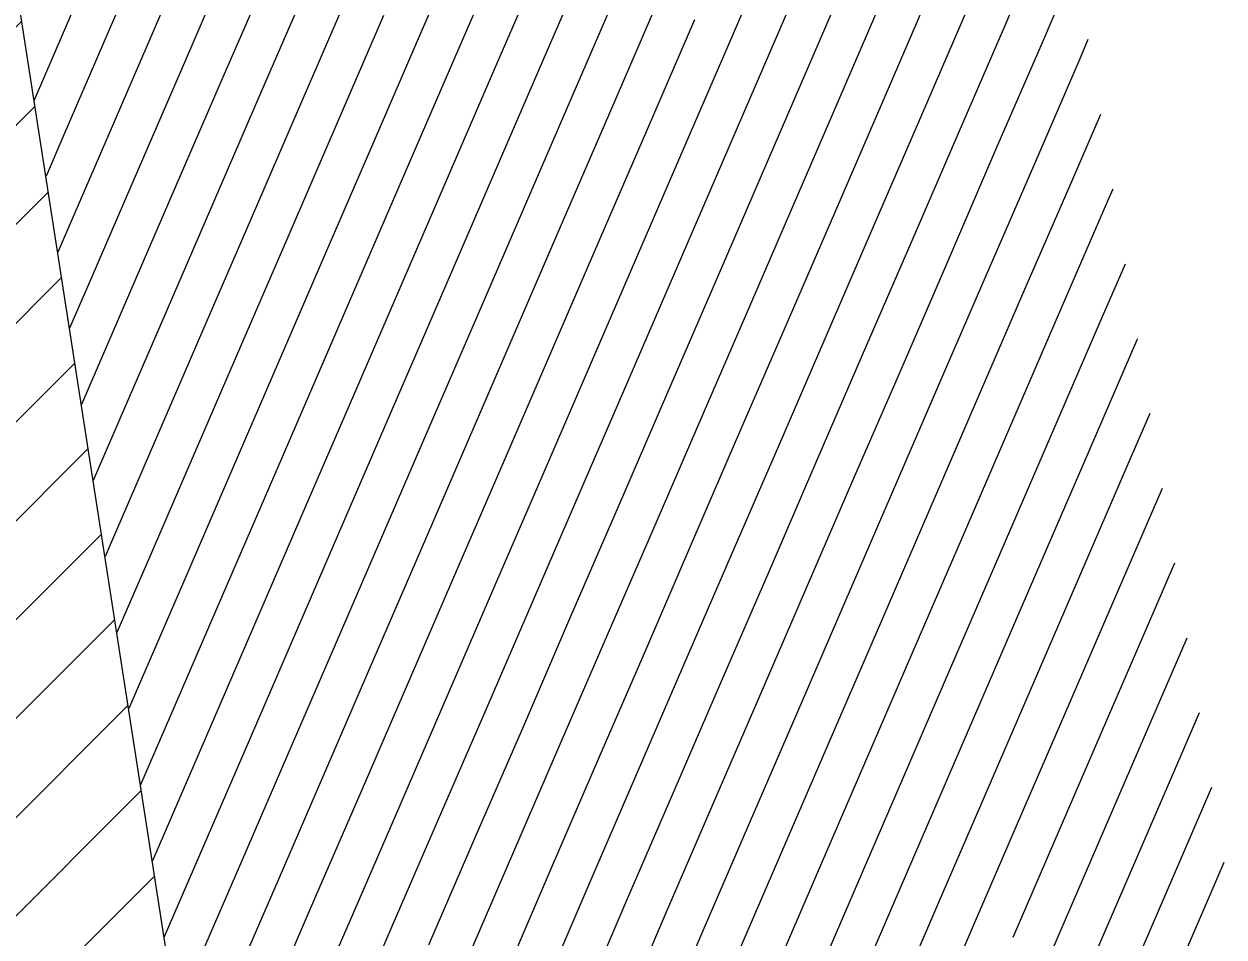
# Model space of a CAD drawing. Header units: millimetres. Extents: x 12535256 to 12566104, y 356204449 to 356234587.
# Drawn here: x 12557364 to 12559596, y 356207237 to 356208936 of the extents above; entities that cross this region are included whole.
import ezdxf

# ---------------------------------------------------------------- set-up
doc = ezdxf.new("R2010")
doc.units = ezdxf.units.MM
doc.header["$MEASUREMENT"] = 0
doc.layers.add('New_010 Aussenwände', color=7, linetype='Continuous')
doc.layers.add('New_110 Bemassungen Ausführung', color=7, linetype='Continuous')
for name, color, linetype, lineweight in [('New_010 Aussenwände_Pen_No__1', 7, 'Continuous', 13), ('New_010 Aussenwände_Pen_No__96', 8, 'Continuous', 13), ('New_110 Bemassungen Ausführung_Pen_No__1', 7, 'Continuous', 13), ('New_255 Plangrafiken_Pen_No__39', 8, 'Continuous', 13)]:
    doc.layers.add(name, color=color, linetype=linetype, lineweight=lineweight)
doc.styles.add('GENERATED_STYLE_1', font='arial.ttf')
doc.dimstyles.new('GENERATED_STYLE__1', dxfattribs={"dimtxt": 125, "dimasz": 47.5, "dimexe": 0.18, "dimexo": 2, "dimgap": 0, "dimtad": 1, "dimlfac": 0.001, "dimzin": 0, "dimdsep": 46, "dimtxsty": 'GENERATED_STYLE_1', "dimblk": 'ARROWHEAD_2', "dimblk1": 'ARROWHEAD_2', "dimblk2": 'ARROWHEAD_2', "dimcen": 0.09, "dimclrd": 7, "dimclre": 7, "dimclrt": 7, "dimadec": 0, "dimazin": 0, "dimtfac": 1, "dimtdec": 4, "dimtmove": 0, "dimatfit": 3, "dimfxl": 1, "dimtolj": 1, "dimtzin": 0, "dimarcsym": 0})

# ---------------------------------------------------------------- blocks, each defined once
blk = doc.blocks.new('*X19', base_point=(12240439.2, 356160438.4))
at = {"layer": 'New_255 Plangrafiken_Pen_No__39', "color": 8, "linetype": 'Continuous', "lineweight": 13}
for p, q in [((12557612.5, 356209132.9), (12557524.4, 356208929)), ((12557612.5, 356209132.9), (12557524.4, 356208929)), ((12559277.9, 356209139.4), (12559189.8, 356208935.5)), ((12559277.9, 356209139.4), (12559189.8, 356208935.5)), ((12558191, 356209125), (12558102.9, 356208921.1)), ((12558191, 356209125), (12558102.9, 356208921.1)), ((12558769.5, 356209117.1), (12558681.4, 356208913.2)), ((12558769.5, 356209117.1), (12558681.4, 356208913.2)), ((12557682.6, 356209102.7), (12557594.5, 356208898.7)), ((12557682.6, 356209102.7), (12557594.5, 356208898.7)), ((12558261, 356209094.7), (12558173, 356208890.8)), ((12558261, 356209094.7), (12558173, 356208890.8)), ((12557752.6, 356209072.4), (12557664.5, 356208868.5)), ((12557752.6, 356209072.4), (12557664.5, 356208868.5)), ((12558839.5, 356209086.8), (12558751.4, 356208882.9)), ((12558839.5, 356209086.8), (12558751.4, 356208882.9)), ((12558331.1, 356209064.5), (12558243, 356208860.6)), ((12558331.1, 356209064.5), (12558243, 356208860.6)), ((12558909.6, 356209056.5), (12558821.5, 356208852.6)), ((12558909.6, 356209056.5), (12558821.5, 356208852.6)), ((12559320.5, 356209045.7), (12559259.8, 356208905.2)), ((12559320.5, 356209045.7), (12559259.8, 356208905.2)), ((12557822.7, 356209042.1), (12557734.6, 356208838.2)), ((12557822.7, 356209042.1), (12557734.6, 356208838.2)), ((12558401.2, 356209034.2), (12558313.1, 356208830.3)), ((12558401.2, 356209034.2), (12558313.1, 356208830.3)), ((12558979.6, 356209026.3), (12558891.5, 356208822.4)), ((12558979.6, 356209026.3), (12558891.5, 356208822.4)), ((12557892.7, 356209011.9), (12557804.7, 356208808)), ((12557892.7, 356209011.9), (12557804.7, 356208808)), ((12558471.2, 356209003.9), (12558383.1, 356208800)), ((12558471.2, 356209003.9), (12558383.1, 356208800)), ((12557962.8, 356208981.6), (12557874.7, 356208777.7)), ((12557962.8, 356208981.6), (12557874.7, 356208777.7)), ((12559049.7, 356208996), (12558961.6, 356208792.1)), ((12559049.7, 356208996), (12558961.6, 356208792.1)), ((12557454.4, 356208959.3), (12557383, 356208794.1)), ((12557454.4, 356208959.3), (12557383, 356208794.1)), ((12558541.3, 356208973.7), (12558453.2, 356208769.8)), ((12558541.3, 356208973.7), (12558453.2, 356208769.8)), ((12559119.7, 356208965.8), (12559031.6, 356208761.8)), ((12559119.7, 356208965.8), (12559031.6, 356208761.8)), ((12558032.8, 356208951.3), (12557944.8, 356208747.4)), ((12558032.8, 356208951.3), (12557944.8, 356208747.4)), ((12558611.3, 356208943.4), (12558523.2, 356208739.5)), ((12558611.3, 356208943.4), (12558523.2, 356208739.5)), ((12559189.8, 356208935.5), (12559101.7, 356208731.6)), ((12559189.8, 356208935.5), (12559101.7, 356208731.6)), ((12557524.4, 356208929), (12557436.3, 356208725.1)), ((12557524.4, 356208929), (12557436.3, 356208725.1)), ((12558102.9, 356208921.1), (12558014.8, 356208717.2)), ((12558102.9, 356208921.1), (12558014.8, 356208717.2)), ((12558681.4, 356208913.2), (12558593.3, 356208709.2)), ((12558681.4, 356208913.2), (12558593.3, 356208709.2)), ((12557594.5, 356208898.7), (12557506.4, 356208694.8)), ((12557594.5, 356208898.7), (12557506.4, 356208694.8)), ((12558173, 356208890.8), (12558084.9, 356208686.9)), ((12558173, 356208890.8), (12558084.9, 356208686.9)), ((12559259.8, 356208905.2), (12559171.7, 356208701.3)), ((12559259.8, 356208905.2), (12559171.7, 356208701.3)), ((12559343.5, 356208906.5), (12559329.9, 356208875)), ((12559343.5, 356208906.5), (12559329.9, 356208875)), ((12557664.5, 356208868.5), (12557576.5, 356208664.6)), ((12557664.5, 356208868.5), (12557576.5, 356208664.6)), ((12558751.4, 356208882.9), (12558663.3, 356208679)), ((12558751.4, 356208882.9), (12558663.3, 356208679)), ((12559329.9, 356208875), (12559241.8, 356208671.1)), ((12559329.9, 356208875), (12559241.8, 356208671.1)), ((12558243, 356208860.6), (12558154.9, 356208656.6)), ((12558243, 356208860.6), (12558154.9, 356208656.6)), ((12558821.5, 356208852.6), (12558733.4, 356208648.7)), ((12558821.5, 356208852.6), (12558733.4, 356208648.7)), ((12557734.6, 356208838.2), (12557646.5, 356208634.3)), ((12557734.6, 356208838.2), (12557646.5, 356208634.3)), ((12558313.1, 356208830.3), (12558225, 356208626.4)), ((12558313.1, 356208830.3), (12558225, 356208626.4)), ((12558891.5, 356208822.4), (12558803.4, 356208618.5)), ((12558891.5, 356208822.4), (12558803.4, 356208618.5)), ((12557804.7, 356208808), (12557716.6, 356208604)), ((12557804.7, 356208808), (12557716.6, 356208604)), ((12558383.1, 356208800), (12558295, 356208596.1)), ((12558383.1, 356208800), (12558295, 356208596.1)), ((12557874.7, 356208777.7), (12557786.6, 356208573.8)), ((12557874.7, 356208777.7), (12557786.6, 356208573.8)), ((12558961.6, 356208792.1), (12558873.5, 356208588.2)), ((12558961.6, 356208792.1), (12558873.5, 356208588.2)), ((12558453.2, 356208769.8), (12558365.1, 356208565.9)), ((12558453.2, 356208769.8), (12558365.1, 356208565.9)), ((12559031.6, 356208761.8), (12558943.6, 356208557.9)), ((12559031.6, 356208761.8), (12558943.6, 356208557.9)), ((12559366.5, 356208767.3), (12559311.9, 356208640.8)), ((12559366.5, 356208767.3), (12559311.9, 356208640.8)), ((12557944.8, 356208747.4), (12557856.7, 356208543.5)), ((12557944.8, 356208747.4), (12557856.7, 356208543.5)), ((12558523.2, 356208739.5), (12558435.1, 356208535.6)), ((12558523.2, 356208739.5), (12558435.1, 356208535.6)), ((12559101.7, 356208731.6), (12559013.6, 356208527.7)), ((12559101.7, 356208731.6), (12559013.6, 356208527.7)), ((12557436.3, 356208725.1), (12557405, 356208652.5)), ((12557436.3, 356208725.1), (12557405, 356208652.5)), ((12558014.8, 356208717.2), (12557926.7, 356208513.3)), ((12558014.8, 356208717.2), (12557926.7, 356208513.3)), ((12558593.3, 356208709.2), (12558505.2, 356208505.3)), ((12558593.3, 356208709.2), (12558505.2, 356208505.3)), ((12557506.4, 356208694.8), (12557427, 356208511)), ((12557506.4, 356208694.8), (12557427, 356208511)), ((12558084.9, 356208686.9), (12557996.8, 356208483)), ((12558084.9, 356208686.9), (12557996.8, 356208483)), ((12559171.7, 356208701.3), (12559083.7, 356208497.4)), ((12559171.7, 356208701.3), (12559083.7, 356208497.4)), ((12557576.5, 356208664.6), (12557488.4, 356208460.7)), ((12557576.5, 356208664.6), (12557488.4, 356208460.7)), ((12558663.3, 356208679), (12558575.3, 356208475.1)), ((12558663.3, 356208679), (12558575.3, 356208475.1)), ((12559241.8, 356208671.1), (12559153.7, 356208467.1)), ((12559241.8, 356208671.1), (12559153.7, 356208467.1)), ((12558154.9, 356208656.6), (12558066.8, 356208452.7)), ((12558154.9, 356208656.6), (12558066.8, 356208452.7)), ((12558733.4, 356208648.7), (12558645.3, 356208444.8)), ((12558733.4, 356208648.7), (12558645.3, 356208444.8)), ((12557646.5, 356208634.3), (12557558.4, 356208430.4)), ((12557646.5, 356208634.3), (12557558.4, 356208430.4)), ((12558225, 356208626.4), (12558136.9, 356208422.5)), ((12558225, 356208626.4), (12558136.9, 356208422.5)), ((12559311.9, 356208640.8), (12559223.8, 356208436.9)), ((12559311.9, 356208640.8), (12559223.8, 356208436.9)), ((12559389.5, 356208628.1), (12559381.9, 356208610.5)), ((12559389.5, 356208628.1), (12559381.9, 356208610.5)), ((12557716.6, 356208604), (12557628.5, 356208400.1)), ((12557716.6, 356208604), (12557628.5, 356208400.1)), ((12558803.4, 356208618.5), (12558715.4, 356208414.5)), ((12558803.4, 356208618.5), (12558715.4, 356208414.5)), ((12559381.9, 356208610.5), (12559293.8, 356208406.6)), ((12559381.9, 356208610.5), (12559293.8, 356208406.6)), ((12558295, 356208596.1), (12558206.9, 356208392.2)), ((12558295, 356208596.1), (12558206.9, 356208392.2)), ((12558873.5, 356208588.2), (12558785.4, 356208384.3)), ((12558873.5, 356208588.2), (12558785.4, 356208384.3)), ((12557786.6, 356208573.8), (12557698.5, 356208369.9)), ((12557786.6, 356208573.8), (12557698.5, 356208369.9)), ((12558365.1, 356208565.9), (12558277, 356208361.9)), ((12558365.1, 356208565.9), (12558277, 356208361.9)), ((12558943.6, 356208557.9), (12558855.5, 356208354)), ((12558943.6, 356208557.9), (12558855.5, 356208354)), ((12557856.7, 356208543.5), (12557768.6, 356208339.6)), ((12557856.7, 356208543.5), (12557768.6, 356208339.6)), ((12558435.1, 356208535.6), (12558347.1, 356208331.7)), ((12558435.1, 356208535.6), (12558347.1, 356208331.7)), ((12557926.7, 356208513.3), (12557838.6, 356208309.3)), ((12557926.7, 356208513.3), (12557838.6, 356208309.3)), ((12559013.6, 356208527.7), (12558925.5, 356208323.8)), ((12559013.6, 356208527.7), (12558925.5, 356208323.8)), ((12558505.2, 356208505.3), (12558417.1, 356208301.4)), ((12558505.2, 356208505.3), (12558417.1, 356208301.4)), ((12559083.7, 356208497.4), (12558995.6, 356208293.5)), ((12559083.7, 356208497.4), (12558995.6, 356208293.5)), ((12559412.5, 356208488.9), (12559363.9, 356208376.4)), ((12559412.5, 356208488.9), (12559363.9, 356208376.4)), ((12557996.8, 356208483), (12557908.7, 356208279.1)), ((12557996.8, 356208483), (12557908.7, 356208279.1)), ((12558575.3, 356208475.1), (12558487.2, 356208271.2)), ((12558575.3, 356208475.1), (12558487.2, 356208271.2)), ((12559153.7, 356208467.1), (12559065.6, 356208263.2)), ((12559153.7, 356208467.1), (12559065.6, 356208263.2)), ((12557488.4, 356208460.7), (12557448.9, 356208369.4)), ((12557488.4, 356208460.7), (12557448.9, 356208369.4)), ((12558066.8, 356208452.7), (12557978.8, 356208248.8)), ((12558066.8, 356208452.7), (12557978.8, 356208248.8)), ((12558645.3, 356208444.8), (12558557.2, 356208240.9)), ((12558645.3, 356208444.8), (12558557.2, 356208240.9)), ((12557558.4, 356208430.4), (12557470.9, 356208227.8)), ((12557558.4, 356208430.4), (12557470.9, 356208227.8)), ((12558136.9, 356208422.5), (12558048.8, 356208218.6)), ((12558136.9, 356208422.5), (12558048.8, 356208218.6)), ((12559223.8, 356208436.9), (12559135.7, 356208233)), ((12559223.8, 356208436.9), (12559135.7, 356208233)), ((12557628.5, 356208400.1), (12557540.4, 356208196.2)), ((12557628.5, 356208400.1), (12557540.4, 356208196.2)), ((12558715.4, 356208414.5), (12558627.3, 356208210.6)), ((12558715.4, 356208414.5), (12558627.3, 356208210.6)), ((12559293.8, 356208406.6), (12559205.7, 356208202.7)), ((12559293.8, 356208406.6), (12559205.7, 356208202.7)), ((12558206.9, 356208392.2), (12558118.9, 356208188.3)), ((12558206.9, 356208392.2), (12558118.9, 356208188.3)), ((12558785.4, 356208384.3), (12558697.3, 356208180.4)), ((12558785.4, 356208384.3), (12558697.3, 356208180.4)), ((12559363.9, 356208376.4), (12559275.8, 356208172.4)), ((12559363.9, 356208376.4), (12559275.8, 356208172.4)), ((12557698.5, 356208369.9), (12557610.4, 356208166)), ((12557698.5, 356208369.9), (12557610.4, 356208166)), ((12558277, 356208361.9), (12558188.9, 356208158)), ((12558277, 356208361.9), (12558188.9, 356208158)), ((12558855.5, 356208354), (12558767.4, 356208150.1)), ((12558855.5, 356208354), (12558767.4, 356208150.1)), ((12557768.6, 356208339.6), (12557680.5, 356208135.7)), ((12557768.6, 356208339.6), (12557680.5, 356208135.7)), ((12558347.1, 356208331.7), (12558259, 356208127.8)), ((12558347.1, 356208331.7), (12558259, 356208127.8)), ((12559433.9, 356208346.1), (12559345.8, 356208142.2)), ((12559433.9, 356208346.1), (12559345.8, 356208142.2)), ((12559435.5, 356208349.7), (12559433.9, 356208346.1)), ((12559435.5, 356208349.7), (12559433.9, 356208346.1)), ((12557838.6, 356208309.3), (12557750.6, 356208105.4)), ((12557838.6, 356208309.3), (12557750.6, 356208105.4)), ((12558925.5, 356208323.8), (12558837.4, 356208119.8)), ((12558925.5, 356208323.8), (12558837.4, 356208119.8)), ((12558417.1, 356208301.4), (12558329, 356208097.5)), ((12558417.1, 356208301.4), (12558329, 356208097.5)), ((12558995.6, 356208293.5), (12558907.5, 356208089.6)), ((12558995.6, 356208293.5), (12558907.5, 356208089.6)), ((12557908.7, 356208279.1), (12557820.6, 356208075.2)), ((12557908.7, 356208279.1), (12557820.6, 356208075.2)), ((12558487.2, 356208271.2), (12558399.1, 356208067.3)), ((12558487.2, 356208271.2), (12558399.1, 356208067.3)), ((12559065.6, 356208263.2), (12558977.5, 356208059.3)), ((12559065.6, 356208263.2), (12558977.5, 356208059.3)), ((12557978.8, 356208248.8), (12557890.7, 356208044.9)), ((12557978.8, 356208248.8), (12557890.7, 356208044.9)), ((12558557.2, 356208240.9), (12558469.1, 356208037)), ((12558557.2, 356208240.9), (12558469.1, 356208037)), ((12558048.8, 356208218.6), (12557960.7, 356208014.7)), ((12558048.8, 356208218.6), (12557960.7, 356208014.7)), ((12559135.7, 356208233), (12559047.6, 356208029.1)), ((12559135.7, 356208233), (12559047.6, 356208029.1)), ((12557540.4, 356208196.2), (12557492.9, 356208086.3)), ((12557540.4, 356208196.2), (12557492.9, 356208086.3)), ((12558627.3, 356208210.6), (12558539.2, 356208006.7)), ((12558627.3, 356208210.6), (12558539.2, 356208006.7)), ((12559205.7, 356208202.7), (12559117.7, 356207998.8)), ((12559205.7, 356208202.7), (12559117.7, 356207998.8)), ((12559458.5, 356208210.5), (12559415.9, 356208111.9)), ((12559458.5, 356208210.5), (12559415.9, 356208111.9)), ((12558118.9, 356208188.3), (12558030.8, 356207984.4)), ((12558118.9, 356208188.3), (12558030.8, 356207984.4)), ((12558697.3, 356208180.4), (12558609.2, 356207976.5)), ((12558697.3, 356208180.4), (12558609.2, 356207976.5)), ((12559275.8, 356208172.4), (12559187.7, 356207968.5)), ((12559275.8, 356208172.4), (12559187.7, 356207968.5)), ((12557610.4, 356208166), (12557522.4, 356207962.1)), ((12557610.4, 356208166), (12557522.4, 356207962.1)), ((12558188.9, 356208158), (12558100.8, 356207954.1)), ((12558188.9, 356208158), (12558100.8, 356207954.1)), ((12558767.4, 356208150.1), (12558679.3, 356207946.2)), ((12558767.4, 356208150.1), (12558679.3, 356207946.2)), ((12557680.5, 356208135.7), (12557592.4, 356207931.8)), ((12557680.5, 356208135.7), (12557592.4, 356207931.8)), ((12558259, 356208127.8), (12558170.9, 356207923.9)), ((12558259, 356208127.8), (12558170.9, 356207923.9)), ((12559345.8, 356208142.2), (12559257.8, 356207938.3)), ((12559345.8, 356208142.2), (12559257.8, 356207938.3)), ((12557750.6, 356208105.4), (12557662.5, 356207901.5)), ((12557750.6, 356208105.4), (12557662.5, 356207901.5)), ((12558837.4, 356208119.8), (12558749.4, 356207915.9)), ((12558837.4, 356208119.8), (12558749.4, 356207915.9)), ((12559415.9, 356208111.9), (12559327.8, 356207908)), ((12559415.9, 356208111.9), (12559327.8, 356207908)), ((12558329, 356208097.5), (12558240.9, 356207893.6)), ((12558329, 356208097.5), (12558240.9, 356207893.6)), ((12558907.5, 356208089.6), (12558819.4, 356207885.7)), ((12558907.5, 356208089.6), (12558819.4, 356207885.7)), ((12557820.6, 356208075.2), (12557732.5, 356207871.3)), ((12557820.6, 356208075.2), (12557732.5, 356207871.3)), ((12558399.1, 356208067.3), (12558311, 356207863.3)), ((12558399.1, 356208067.3), (12558311, 356207863.3)), ((12559481.5, 356208071.3), (12559397.9, 356207877.8)), ((12559481.5, 356208071.3), (12559397.9, 356207877.8)), ((12557890.7, 356208044.9), (12557802.6, 356207841)), ((12557890.7, 356208044.9), (12557802.6, 356207841)), ((12558977.5, 356208059.3), (12558889.5, 356207855.4)), ((12558977.5, 356208059.3), (12558889.5, 356207855.4)), ((12558469.1, 356208037), (12558381, 356207833.1)), ((12558469.1, 356208037), (12558381, 356207833.1)), ((12559047.6, 356208029.1), (12558959.5, 356207825.2)), ((12559047.6, 356208029.1), (12558959.5, 356207825.2)), ((12557960.7, 356208014.7), (12557872.6, 356207810.7)), ((12557960.7, 356208014.7), (12557872.6, 356207810.7)), ((12558539.2, 356208006.7), (12558451.1, 356207802.8)), ((12558539.2, 356208006.7), (12558451.1, 356207802.8)), ((12559117.7, 356207998.8), (12559029.6, 356207794.9)), ((12559117.7, 356207998.8), (12559029.6, 356207794.9)), ((12558030.8, 356207984.4), (12557942.7, 356207780.5)), ((12558030.8, 356207984.4), (12557942.7, 356207780.5)), ((12558609.2, 356207976.5), (12558521.2, 356207772.6)), ((12558609.2, 356207976.5), (12558521.2, 356207772.6)), ((12557522.4, 356207962.1), (12557514.9, 356207944.7)), ((12557522.4, 356207962.1), (12557514.9, 356207944.7)), ((12558100.8, 356207954.1), (12558012.7, 356207750.2)), ((12558100.8, 356207954.1), (12558012.7, 356207750.2)), ((12559187.7, 356207968.5), (12559099.6, 356207764.6)), ((12559187.7, 356207968.5), (12559099.6, 356207764.6)), ((12557592.4, 356207931.8), (12557536.8, 356207803.1)), ((12557592.4, 356207931.8), (12557536.8, 356207803.1)), ((12558679.3, 356207946.2), (12558591.2, 356207742.3)), ((12558679.3, 356207946.2), (12558591.2, 356207742.3)), ((12559257.8, 356207938.3), (12559169.7, 356207734.4)), ((12559257.8, 356207938.3), (12559169.7, 356207734.4)), ((12559504.5, 356207932.1), (12559467.9, 356207847.5)), ((12559504.5, 356207932.1), (12559467.9, 356207847.5)), ((12558170.9, 356207923.9), (12558082.8, 356207720)), ((12558170.9, 356207923.9), (12558082.8, 356207720)), ((12558749.4, 356207915.9), (12558661.3, 356207712)), ((12558749.4, 356207915.9), (12558661.3, 356207712)), ((12559327.8, 356207908), (12559239.7, 356207704.1)), ((12559327.8, 356207908), (12559239.7, 356207704.1)), ((12557662.5, 356207901.5), (12557574.4, 356207697.6)), ((12557662.5, 356207901.5), (12557574.4, 356207697.6)), ((12558240.9, 356207893.6), (12558152.9, 356207689.7)), ((12558240.9, 356207893.6), (12558152.9, 356207689.7)), ((12558819.4, 356207885.7), (12558731.3, 356207681.8)), ((12558819.4, 356207885.7), (12558731.3, 356207681.8)), ((12557732.5, 356207871.3), (12557644.4, 356207667.4)), ((12557732.5, 356207871.3), (12557644.4, 356207667.4)), ((12558311, 356207863.3), (12558222.9, 356207659.4)), ((12558311, 356207863.3), (12558222.9, 356207659.4)), ((12559397.9, 356207877.8), (12559309.8, 356207673.8)), ((12559397.9, 356207877.8), (12559309.8, 356207673.8)), ((12557802.6, 356207841), (12557714.5, 356207637.1)), ((12557802.6, 356207841), (12557714.5, 356207637.1)), ((12558889.5, 356207855.4), (12558801.4, 356207651.5)), ((12558889.5, 356207855.4), (12558801.4, 356207651.5)), ((12559467.9, 356207847.5), (12559379.8, 356207643.6)), ((12559467.9, 356207847.5), (12559379.8, 356207643.6)), ((12558381, 356207833.1), (12558293, 356207629.2)), ((12558381, 356207833.1), (12558293, 356207629.2)), ((12558959.5, 356207825.2), (12558871.4, 356207621.2)), ((12558959.5, 356207825.2), (12558871.4, 356207621.2)), ((12557872.6, 356207810.7), (12557784.5, 356207606.8)), ((12557872.6, 356207810.7), (12557784.5, 356207606.8)), ((12558451.1, 356207802.8), (12558363, 356207598.9)), ((12558451.1, 356207802.8), (12558363, 356207598.9)), ((12559029.6, 356207794.9), (12558941.5, 356207591)), ((12559029.6, 356207794.9), (12558941.5, 356207591)), ((12559527.5, 356207792.9), (12559449.9, 356207613.3)), ((12559527.5, 356207792.9), (12559449.9, 356207613.3)), ((12557942.7, 356207780.5), (12557854.6, 356207576.6)), ((12557942.7, 356207780.5), (12557854.6, 356207576.6)), ((12558521.2, 356207772.6), (12558433.1, 356207568.6)), ((12558521.2, 356207772.6), (12558433.1, 356207568.6)), ((12558012.7, 356207750.2), (12557924.7, 356207546.3)), ((12558012.7, 356207750.2), (12557924.7, 356207546.3)), ((12559099.6, 356207764.6), (12559011.5, 356207560.7)), ((12559099.6, 356207764.6), (12559011.5, 356207560.7)), ((12558591.2, 356207742.3), (12558503.1, 356207538.4)), ((12558591.2, 356207742.3), (12558503.1, 356207538.4)), ((12559169.7, 356207734.4), (12559081.6, 356207530.5)), ((12559169.7, 356207734.4), (12559081.6, 356207530.5)), ((12558082.8, 356207720), (12557994.7, 356207516)), ((12558082.8, 356207720), (12557994.7, 356207516)), ((12558661.3, 356207712), (12558573.2, 356207508.1)), ((12558661.3, 356207712), (12558573.2, 356207508.1)), ((12559239.7, 356207704.1), (12559151.6, 356207500.2)), ((12559239.7, 356207704.1), (12559151.6, 356207500.2)), ((12557574.4, 356207697.6), (12557558.8, 356207661.6)), ((12557574.4, 356207697.6), (12557558.8, 356207661.6)), ((12558152.9, 356207689.7), (12558064.8, 356207485.8)), ((12558152.9, 356207689.7), (12558064.8, 356207485.8)), ((12558731.3, 356207681.8), (12558643.2, 356207477.9)), ((12558731.3, 356207681.8), (12558643.2, 356207477.9)), ((12557644.4, 356207667.4), (12557580.8, 356207520)), ((12557644.4, 356207667.4), (12557580.8, 356207520)), ((12558222.9, 356207659.4), (12558134.8, 356207455.5)), ((12558222.9, 356207659.4), (12558134.8, 356207455.5)), ((12559309.8, 356207673.8), (12559221.7, 356207469.9)), ((12559309.8, 356207673.8), (12559221.7, 356207469.9)), ((12557714.5, 356207637.1), (12557626.4, 356207433.2)), ((12557714.5, 356207637.1), (12557626.4, 356207433.2)), ((12558801.4, 356207651.5), (12558713.3, 356207447.6)), ((12558801.4, 356207651.5), (12558713.3, 356207447.6)), ((12559379.8, 356207643.6), (12559291.8, 356207439.7)), ((12559379.8, 356207643.6), (12559291.8, 356207439.7)), ((12559550.5, 356207653.8), (12559519.9, 356207583.1)), ((12559550.5, 356207653.8), (12559519.9, 356207583.1)), ((12558293, 356207629.2), (12558204.9, 356207425.3)), ((12558293, 356207629.2), (12558204.9, 356207425.3)), ((12558871.4, 356207621.2), (12558783.3, 356207417.3)), ((12558871.4, 356207621.2), (12558783.3, 356207417.3)), ((12557784.5, 356207606.8), (12557696.5, 356207402.9)), ((12557784.5, 356207606.8), (12557696.5, 356207402.9)), ((12558363, 356207598.9), (12558274.9, 356207395)), ((12558363, 356207598.9), (12558274.9, 356207395)), ((12559449.9, 356207613.3), (12559361.8, 356207409.4)), ((12559449.9, 356207613.3), (12559361.8, 356207409.4)), ((12557854.6, 356207576.6), (12557766.5, 356207372.7)), ((12557854.6, 356207576.6), (12557766.5, 356207372.7)), ((12558941.5, 356207591), (12558853.4, 356207387.1)), ((12558941.5, 356207591), (12558853.4, 356207387.1)), ((12559519.9, 356207583.1), (12559431.9, 356207379.1)), ((12559519.9, 356207583.1), (12559431.9, 356207379.1)), ((12558433.1, 356207568.6), (12558345, 356207364.7)), ((12558433.1, 356207568.6), (12558345, 356207364.7)), ((12559011.5, 356207560.7), (12558923.5, 356207356.8)), ((12559011.5, 356207560.7), (12558923.5, 356207356.8)), ((12557924.7, 356207546.3), (12557836.6, 356207342.4)), ((12557924.7, 356207546.3), (12557836.6, 356207342.4)), ((12558503.1, 356207538.4), (12558415, 356207334.5)), ((12558503.1, 356207538.4), (12558415, 356207334.5)), ((12559081.6, 356207530.5), (12558993.5, 356207326.5)), ((12559081.6, 356207530.5), (12558993.5, 356207326.5)), ((12557994.7, 356207516), (12557906.6, 356207312.1)), ((12557994.7, 356207516), (12557906.6, 356207312.1)), ((12558573.2, 356207508.1), (12558485.1, 356207304.2)), ((12558573.2, 356207508.1), (12558485.1, 356207304.2)), ((12559573.5, 356207514.6), (12559501.9, 356207348.9)), ((12559573.5, 356207514.6), (12559501.9, 356207348.9)), ((12558064.8, 356207485.8), (12557976.7, 356207281.9)), ((12558064.8, 356207485.8), (12557976.7, 356207281.9)), ((12559151.6, 356207500.2), (12559063.6, 356207296.3)), ((12559151.6, 356207500.2), (12559063.6, 356207296.3)), ((12558643.2, 356207477.9), (12558555.1, 356207273.9)), ((12558643.2, 356207477.9), (12558555.1, 356207273.9)), ((12559221.7, 356207469.9), (12559133.6, 356207266)), ((12559221.7, 356207469.9), (12559133.6, 356207266)), ((12558134.8, 356207455.5), (12558046.7, 356207251.6)), ((12558134.8, 356207455.5), (12558046.7, 356207251.6)), ((12558713.3, 356207447.6), (12558625.2, 356207243.7)), ((12558713.3, 356207447.6), (12558625.2, 356207243.7)), ((12559291.8, 356207439.7), (12559203.7, 356207235.8)), ((12559291.8, 356207439.7), (12559203.7, 356207235.8)), ((12557626.4, 356207433.2), (12557602.8, 356207378.4)), ((12557626.4, 356207433.2), (12557602.8, 356207378.4)), ((12558204.9, 356207425.3), (12558116.8, 356207221.3)), ((12558204.9, 356207425.3), (12558116.8, 356207221.3)), ((12558783.3, 356207417.3), (12558695.3, 356207213.4)), ((12558783.3, 356207417.3), (12558695.3, 356207213.4)), ((12557696.5, 356207402.9), (12557624.7, 356207236.9)), ((12557696.5, 356207402.9), (12557624.7, 356207236.9)), ((12558274.9, 356207395), (12558186.8, 356207191.1)), ((12558274.9, 356207395), (12558186.8, 356207191.1)), ((12559361.8, 356207409.4), (12559273.7, 356207205.5)), ((12559361.8, 356207409.4), (12559273.7, 356207205.5)), ((12557766.5, 356207372.7), (12557678.4, 356207168.7)), ((12557766.5, 356207372.7), (12557678.4, 356207168.7)), ((12558853.4, 356207387.1), (12558765.3, 356207183.2)), ((12558853.4, 356207387.1), (12558765.3, 356207183.2)), ((12559431.9, 356207379.1), (12559343.8, 356207175.2)), ((12559431.9, 356207379.1), (12559343.8, 356207175.2)), ((12559596.5, 356207375.4), (12559572, 356207318.6)), ((12559596.5, 356207375.4), (12559572, 356207318.6)), ((12558345, 356207364.7), (12558256.9, 356207160.8)), ((12558345, 356207364.7), (12558256.9, 356207160.8)), ((12558923.5, 356207356.8), (12558835.4, 356207152.9)), ((12558923.5, 356207356.8), (12558835.4, 356207152.9)), ((12559501.9, 356207348.9), (12559413.8, 356207145)), ((12559501.9, 356207348.9), (12559413.8, 356207145)), ((12557836.6, 356207342.4), (12557748.5, 356207138.5)), ((12557836.6, 356207342.4), (12557748.5, 356207138.5)), ((12558415, 356207334.5), (12558327, 356207130.6)), ((12558415, 356207334.5), (12558327, 356207130.6)), ((12558993.5, 356207326.5), (12558905.4, 356207122.6)), ((12558993.5, 356207326.5), (12558905.4, 356207122.6)), ((12557906.6, 356207312.1), (12557818.5, 356207108.2)), ((12557906.6, 356207312.1), (12557818.5, 356207108.2)), ((12558485.1, 356207304.2), (12558397, 356207100.3)), ((12558485.1, 356207304.2), (12558397, 356207100.3)), ((12559572, 356207318.6), (12559483.9, 356207114.7)), ((12559572, 356207318.6), (12559483.9, 356207114.7)), ((12557976.7, 356207281.9), (12557888.6, 356207078)), ((12557976.7, 356207281.9), (12557888.6, 356207078)), ((12559063.6, 356207296.3), (12558975.5, 356207092.4)), ((12559063.6, 356207296.3), (12558975.5, 356207092.4)), ((12558555.1, 356207273.9), (12558467.1, 356207070)), ((12558555.1, 356207273.9), (12558467.1, 356207070)), ((12559133.6, 356207266), (12559045.5, 356207062.1)), ((12559133.6, 356207266), (12559045.5, 356207062.1)), ((12558046.7, 356207251.6), (12557958.6, 356207047.7)), ((12558046.7, 356207251.6), (12557958.6, 356207047.7)), ((12558625.2, 356207243.7), (12558537.1, 356207039.8)), ((12558625.2, 356207243.7), (12558537.1, 356207039.8))]:
    blk.add_line(p, q, dxfattribs=at)
blk = doc.blocks.new('Fill_1', base_point=(12240439.2, 356160438.4))
at = {"layer": 'New_255 Plangrafiken_Pen_No__39', "color": 8, "linetype": 'Continuous', "lineweight": 13}
blk.add_blockref('*X19', (12240439.2, 356160438.4), dxfattribs=at)
blk = doc.blocks.new('Wall_21', base_point=(12555428.7, 356218436.4))
at = {"layer": 'New_010 Aussenwände_Pen_No__96', "linetype": 'Continuous', "lineweight": 13}
h = blk.add_hatch(dxfattribs=at)
h.set_pattern_fill('COMMON_BRICK', color=8, style=0, pattern_type=2)
h.set_pattern_definition([(45, (12240439.16, 356160438.36), (-91.92388, 91.92388), [])])
h.paths.add_polyline_path([(12555916.9, 356218225.5), (12555428.7, 356218436.4), (12557217.8, 356206922.9), (12557706, 356206712)])
at = {"layer": 'New_010 Aussenwände_Pen_No__1', "color": 7, "linetype": 'Continuous', "lineweight": 13, "flags": 128}
blk.add_lwpolyline([(12557706, 356206712), (12555916.9, 356218225.5)], dxfattribs=at)
blk = doc.blocks.new('*D215', base_point=(12240439.2, 356160438.4))
at = {"layer": 'New_110 Bemassungen Ausführung_Pen_No__1', "color": 7, "linetype": 'Continuous', "lineweight": 13, "transparency": 16777216}
for p, q in [((12548604.8, 356209118.1), (12548751.7, 356209054.7)), ((12548733.1, 356209011.6), (12548770.2, 356209097.7)), ((12548780.6, 356209076.2), (12548722.7, 356209033.1)), ((12548751.7, 356209054.7), (12549164.8, 356208876.2)), ((12549146.2, 356208833.2), (12549183.4, 356208919.2)), ((12549193.7, 356208897.7), (12549135.8, 356208854.7)), ((12549164.8, 356208876.2), (12557483.2, 356205282.8))]:
    blk.add_line(p, q, dxfattribs=at)
at = {"layer": 'New_110 Bemassungen Ausführung_Pen_No__1', "color": 7, "lineweight": 13, "transparency": 16777216, "insert": (12548880.6, 356209026.2), "char_height": 125, "attachment_point": 7, "rotation": 336.6365, "style": 'GENERATED_STYLE_1'}
blk.add_mtext('\\A1;{\\pql;\\fArial|b0|i0|c0|p0;\\W1.000000;45}', dxfattribs=at)
blk = doc.blocks.new('ARROWHEAD_2')
at = {"color": 0, "linetype": 'Continuous', "lineweight": 0}
for p, q in [((-0.378, -0.655), (0.378, 0.655)), ((0, 0), (-1, 0))]:
    blk.add_line(p, q, dxfattribs=at)
blk = doc.blocks.new('*D216', base_point=(12240439.2, 356160438.4))
at = {"layer": 'New_110 Bemassungen Ausführung_Pen_No__1', "color": 7, "linetype": 'Continuous', "lineweight": 13, "transparency": 16777216}
for p, q in [((12549193.7, 356208897.7), (12549135.8, 356208854.7)), ((12549164.8, 356208876.2), (12557483.2, 356205282.8)), ((12557464.6, 356205239.8), (12557501.7, 356205325.8)), ((12557454.2, 356205261.3), (12557512.1, 356205304.3)), ((12557483.2, 356205282.8), (12557511.2, 356205270.7))]:
    blk.add_line(p, q, dxfattribs=at)
at = {"layer": 'New_110 Bemassungen Ausführung_Pen_No__1', "color": 7, "lineweight": 13, "transparency": 16777216, "insert": (12553180.7, 356207168.6), "char_height": 125, "attachment_point": 7, "rotation": 336.6365, "style": 'GENERATED_STYLE_1'}
blk.add_mtext('\\A1;{\\pql;\\fArial|b0|i0|c0|p0;\\W1.000000;9,06}', dxfattribs=at)
blk = doc.blocks.new('*D217', base_point=(12240439.2, 356160438.4))
at = {"layer": 'New_110 Bemassungen Ausführung_Pen_No__1', "color": 7, "linetype": 'Continuous', "lineweight": 13, "transparency": 16777216}
for p, q in [((12538575.7, 356212854.8), (12538612.9, 356212940.9)), ((12538623.2, 356212919.4), (12538565.3, 356212876.3)), ((12538566.2, 356212910), (12538594.3, 356212897.8)), ((12538594.3, 356212897.8), (12557283.8, 356204824.3)), ((12557254.8, 356204802.8), (12557312.7, 356204845.8)), ((12557265.2, 356204781.3), (12557302.3, 356204867.3)), ((12557283.8, 356204824.3), (12557311.8, 356204812.2))]:
    blk.add_line(p, q, dxfattribs=at)
at = {"layer": 'New_110 Bemassungen Ausführung_Pen_No__1', "color": 7, "lineweight": 13, "transparency": 16777216, "insert": (12547752, 356208969.1), "char_height": 125, "attachment_point": 7, "rotation": 336.6365, "style": 'GENERATED_STYLE_1'}
blk.add_mtext('\\A1;{\\pql;\\fArial|b0|i0|c0|p0;\\W1.000000;20,36}', dxfattribs=at)

msp = doc.modelspace()

# ---------------------------------------------------------------- block references
at = {"layer": 'New_010 Aussenwände', "color": 7, "lineweight": 13}
msp.add_blockref('Wall_21', (12555428.728, 356218436.407), dxfattribs=at)
at = {"layer": 'New_255 Plangrafiken_Pen_No__39', "color": 8, "linetype": 'Continuous', "lineweight": 13}
msp.add_blockref('Fill_1', (12240439.157, 356160438.356), dxfattribs=at)

# ---------------------------------------------------------------- dimensions: what is measured, and where the dimension line sits
at = {"layer": 'New_110 Bemassungen Ausführung', "color": 7, "linetype": 'Continuous', "lineweight": 13}
for base, p1, p2, picture, middle in [((12557283.751, 356204824.287), (12538792.549, 356213356.837), (12557759.781, 356205926.252), '*D217', (12547969.019, 356208943.412)), ((12549164.763, 356208876.213), (12550416.185, 356212907.883), (12550829.245, 356212729.328), '*D215', (12548992.716, 356209045.849)), ((12557483.158, 356205282.804), (12550829.245, 356212729.328), (12557812.458, 356206045.101), '*D216', (12553354.068, 356207161.818))]:
    dim = msp.add_linear_dim(base=base, p1=p1, p2=p2, angle=336.636458, dimstyle='GENERATED_STYLE__1', dxfattribs=at)
    dim.commit()
    dim.dimension.update_dxf_attribs({"geometry": picture, "text_midpoint": middle, "dimtype": 160, "text_rotation": 336.636458})

doc.saveas('drawing.dxf')
